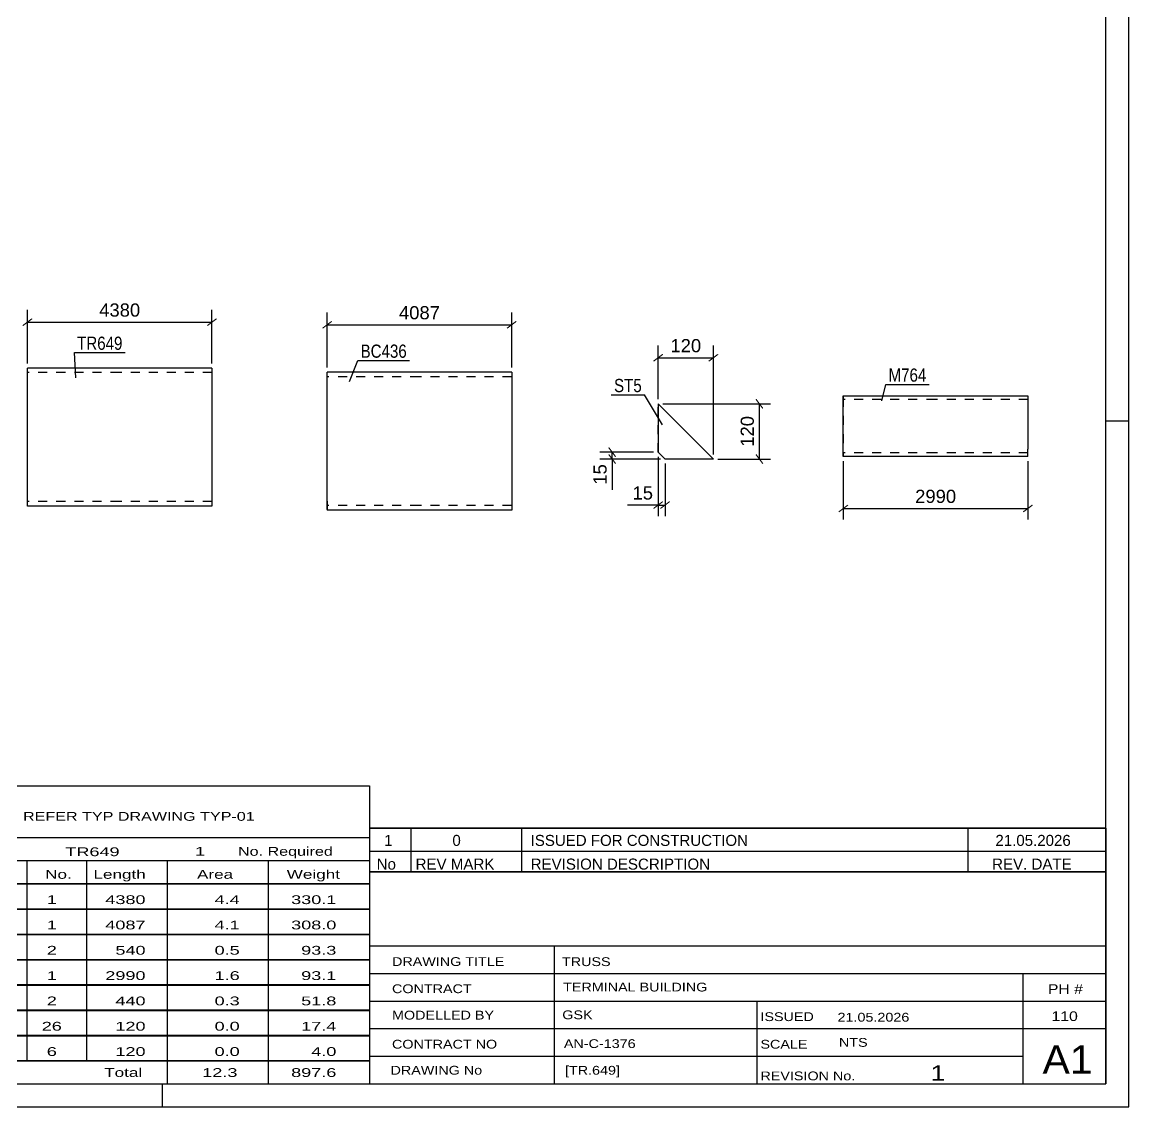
# Model space of a CAD drawing. Header units: millimetres. Extents: x 0 to 841, y 0 to 594.
# Drawn here: x 600.5 to 841, y 0 to 235.7 of the extents above; entities that cross this region are included whole.
import ezdxf

# ---------------------------------------------------------------- set-up
doc = ezdxf.new("R2010")
doc.units = ezdxf.units.MM
doc.linetypes.add('DXK_LINE_DOT2', pattern=[3.9198, 1.9599, -1.9599])
doc.styles.add('Arial', font='arial.ttf', dxfattribs={"height": 0.2})
doc.styles.add('Arial Narrow', font='ARIALN.TTF', dxfattribs={"height": 0.2})

# ---------------------------------------------------------------- blocks, each defined once
blk = doc.blocks.new('Unknown-122567103-1134')
at = {"color": 5, "linetype": 'Continuous'}
for p, q in [((841, 0), (841, 594)), ((836, 5), (836, 589)), ((841, 149), (836, 149)), ((5, 5), (836, 5)), ((631, 0), (631, 5)), ((0, 0), (841, 0))]:
    blk.add_line(p, q, dxfattribs=at)
blk = doc.blocks.new('Part-122567103-1611 - 1605')
at = {"color": 2, "linetype": 'Continuous'}
for p, q in [((621.65, 160.53), (601.65, 160.53)), ((601.65, 132.53), (601.65, 160.53)), ((641.75, 160.53), (621.75, 160.53)), ((641.75, 160.53), (641.75, 160.37)), ((641.75, 160.37), (641.75, 130.53)), ((601.65, 130.53), (601.65, 132.53)), ((621.65, 130.53), (601.65, 130.53)), ((641.75, 130.53), (621.75, 130.53))]:
    blk.add_line(p, q, dxfattribs=at)
at = {"color": 7, "linetype": 'DXK_LINE_DOT2'}
for p, q in [((621.65, 159.53), (601.65, 159.53)), ((641.75, 159.53), (621.75, 159.53)), ((601.65, 130.68), (601.65, 132.53)), ((601.65, 131.53), (601.65, 131.6)), ((621.65, 131.53), (601.65, 131.53)), ((641.75, 131.53), (621.75, 131.53)), ((641.75, 131.53), (641.75, 131.6))]:
    blk.add_line(p, q, dxfattribs=at)
blk = doc.blocks.new('Part-122567103-1655 - 1639')
at = {"color": 2, "linetype": 'Continuous'}
for p, q in [((750.71, 140.75), (738.71, 152.75)), ((738.71, 152.75), (738.71, 142.25)), ((738.71, 152.75), (738.71, 152.75)), ((740.21, 140.75), (738.71, 142.25)), ((738.71, 142.25), (738.71, 142.25)), ((750.71, 140.75), (740.21, 140.75))]:
    blk.add_line(p, q, dxfattribs=at)
at = {"color": 7, "linetype": 'DXK_LINE_DOT2'}
for p, q in [((738.71, 152.75), (750.71, 140.75)), ((738.71, 142.25), (738.71, 152.75)), ((738.71, 142.25), (740.21, 140.75))]:
    blk.add_line(p, q, dxfattribs=at)
blk = doc.blocks.new('Part-122567103-2049 - 2033')
at = {"color": 2, "linetype": 'Continuous'}
for p, q in [((778.95, 141.77), (778.95, 154.5)), ((778.95, 154.5), (778.95, 154.5)), ((778.95, 154.5), (798.95, 154.5)), ((799.05, 154.5), (819.05, 154.5)), ((819.05, 154.5), (819.05, 152.9)), ((819.05, 152.9), (819.05, 142.9)), ((819.05, 141.3), (819.05, 142.9)), ((778.95, 141.42), (778.95, 141.77)), ((778.95, 141.3), (778.95, 141.42)), ((778.95, 141.3), (778.95, 141.3)), ((798.95, 141.3), (778.95, 141.3)), ((819.05, 141.3), (799.05, 141.3))]:
    blk.add_line(p, q, dxfattribs=at)
at = {"color": 7, "linetype": 'DXK_LINE_DOT2'}
for p, q in [((778.95, 154.5), (778.95, 154.5)), ((778.95, 154.5), (778.95, 154.38)), ((778.95, 154.38), (778.95, 154.03)), ((778.95, 154.03), (778.95, 141.3)), ((778.95, 142.16), (778.95, 153.7)), ((778.95, 153.7), (778.95, 153.7)), ((798.95, 153.7), (778.95, 153.7)), ((778.95, 153.64), (778.95, 153.7)), ((778.95, 142.1), (778.95, 153.64)), ((819.05, 153.7), (799.05, 153.7)), ((778.95, 142.1), (778.95, 142.16)), ((778.95, 142.1), (778.95, 142.1)), ((798.95, 142.1), (778.95, 142.1)), ((819.05, 142.1), (799.05, 142.1)), ((778.95, 141.3), (778.95, 141.3)), ((819.05, 141.3), (819.05, 141.77))]:
    blk.add_line(p, q, dxfattribs=at)
blk = doc.blocks.new('Part-122567103-1587 - 1568')
at = {"color": 2, "linetype": 'Continuous'}
for p, q in [((686.78, 159.63), (666.78, 159.63)), ((666.78, 131.63), (666.78, 159.63)), ((706.88, 159.62), (686.88, 159.62)), ((706.88, 159.62), (706.88, 129.62)), ((666.78, 131.63), (666.78, 129.63)), ((686.78, 129.63), (666.78, 129.63)), ((706.88, 129.62), (686.88, 129.62))]:
    blk.add_line(p, q, dxfattribs=at)
at = {"color": 7, "linetype": 'DXK_LINE_DOT2'}
for p, q in [((686.78, 158.63), (666.78, 158.63)), ((706.88, 158.62), (686.88, 158.62)), ((666.78, 129.78), (666.78, 131.63)), ((666.78, 130.63), (666.78, 130.7)), ((686.78, 130.63), (666.78, 130.63)), ((706.88, 130.62), (686.88, 130.62)), ((706.88, 130.62), (706.88, 130.7))]:
    blk.add_line(p, q, dxfattribs=at)
blk = doc.blocks.new('StraightDimension-122567103-1616 - 1605')
at = {"linetype": 'Continuous'}
for points in [[(600.75, 169.67), (600.55, 169.82), (602.55, 171.32), (602.75, 171.17)], [(642.65, 171.32), (642.85, 171.17), (640.85, 169.67), (640.65, 169.82)]]:
    blk.add_hatch(color=7, dxfattribs=at).paths.add_polyline_path(points)
at = {"color": 7, "linetype": 'Continuous'}
for p, q in [((601.65, 161.53), (601.65, 173.19)), ((641.75, 161.53), (641.75, 173.19)), ((601.65, 170.49), (641.75, 170.49))]:
    blk.add_line(p, q, dxfattribs=at)
at = {"color": 0}
blk.add_wipeout([(626.74, 171.09), (626.74, 175.29), (616.65, 175.29), (616.65, 171.09)], dxfattribs=at)
at = {"color": 3, "style": 'Arial'}
blk.add_text('4380', height=2.865, dxfattribs=at).set_placement((617.25, 171.69))
blk = doc.blocks.new('StraightDimension-122567103-1689 - 1639')
at = {"linetype": 'Continuous'}
for points in [[(729.54, 141.35), (729.39, 141.15), (727.89, 143.15), (728.04, 143.35)], [(727.89, 141.65), (728.04, 141.85), (729.54, 139.85), (729.39, 139.65)]]:
    blk.add_hatch(color=7, dxfattribs=at).paths.add_polyline_path(points)
at = {"color": 7, "linetype": 'Continuous'}
for p, q in [((737.71, 142.25), (726.01, 142.25)), ((728.71, 140.75), (728.71, 142.25)), ((739.21, 140.75), (726.01, 140.75))]:
    blk.add_line(p, q, dxfattribs=at)
at = {"color": 0}
blk.add_wipeout([(728.11, 140.23), (723.91, 140.23), (723.91, 134.58), (728.11, 134.58)], dxfattribs=at)
at = {"color": 7, "linetype": 'Continuous'}
blk.add_line((728.71, 140.75), (728.71, 134.06), dxfattribs=at)
blk.add_line((728.71, 140.75), (728.71, 134.06), dxfattribs=at)
at = {"color": 3, "style": 'Arial'}
blk.add_text('15', height=2.865, rotation=90.0002, dxfattribs=at).set_placement((727.51, 135.18))
blk = doc.blocks.new('StraightDimension-122567103-1673 - 1639')
at = {"linetype": 'Continuous'}
for points in [[(737.81, 161.93), (737.61, 162.08), (739.61, 163.58), (739.81, 163.43)], [(751.61, 163.58), (751.81, 163.43), (749.81, 161.93), (749.61, 162.08)]]:
    blk.add_hatch(color=7, dxfattribs=at).paths.add_polyline_path(points)
at = {"color": 7, "linetype": 'Continuous'}
for p, q in [((738.71, 153.75), (738.71, 165.45)), ((750.71, 141.75), (750.71, 165.45)), ((738.71, 162.75), (750.71, 162.75))]:
    blk.add_line(p, q, dxfattribs=at)
at = {"color": 0}
blk.add_wipeout([(748.65, 163.35), (748.65, 167.55), (740.78, 167.55), (740.78, 163.35)], dxfattribs=at)
at = {"color": 3, "style": 'Arial'}
blk.add_text('120', height=2.865, dxfattribs=at).set_placement((741.38, 163.95))
blk = doc.blocks.new('StraightDimension-122567103-1657 - 1639')
at = {"linetype": 'Continuous'}
for points in [[(739.61, 131.58), (739.81, 131.43), (737.81, 129.93), (737.61, 130.08)], [(739.31, 129.93), (739.11, 130.08), (741.11, 131.58), (741.31, 131.43)]]:
    blk.add_hatch(color=7, dxfattribs=at).paths.add_polyline_path(points)
at = {"color": 7, "linetype": 'Continuous'}
for p, q in [((738.71, 141.25), (738.71, 128.35)), ((740.21, 139.75), (740.21, 128.35)), ((738.71, 130.75), (740.21, 130.75))]:
    blk.add_line(p, q, dxfattribs=at)
at = {"color": 0}
blk.add_wipeout([(738.19, 131.35), (738.19, 135.55), (732.54, 135.55), (732.54, 131.35)], dxfattribs=at)
at = {"color": 7, "linetype": 'Continuous'}
blk.add_line((738.71, 130.75), (732.02, 130.75), dxfattribs=at)
blk.add_line((738.71, 130.75), (732.02, 130.75), dxfattribs=at)
at = {"color": 3, "style": 'Arial'}
blk.add_text('15', height=2.865, dxfattribs=at).set_placement((733.14, 131.95))
blk = doc.blocks.new('StraightDimension-122567103-1700 - 1639')
at = {"linetype": 'Continuous'}
for points in [[(759.89, 153.65), (760.04, 153.85), (761.54, 151.85), (761.39, 151.65)], [(761.54, 139.85), (761.39, 139.65), (759.89, 141.65), (760.04, 141.85)]]:
    blk.add_hatch(color=7, dxfattribs=at).paths.add_polyline_path(points)
at = {"color": 7, "linetype": 'Continuous'}
for p, q in [((739.71, 152.75), (763.11, 152.75)), ((760.71, 140.75), (760.71, 152.75)), ((751.71, 140.75), (763.11, 140.75))]:
    blk.add_line(p, q, dxfattribs=at)
at = {"color": 0}
blk.add_wipeout([(760.11, 150.69), (755.91, 150.69), (755.91, 142.82), (760.11, 142.82)], dxfattribs=at)
at = {"color": 3, "style": 'Arial'}
blk.add_text('120', height=2.865, rotation=90.0002, dxfattribs=at).set_placement((759.51, 143.42))
blk = doc.blocks.new('StraightDimension-122567103-2052 - 2033')
at = {"linetype": 'Continuous'}
for points in [[(778.05, 129.18), (777.85, 129.33), (779.85, 130.83), (780.05, 130.68)], [(819.95, 130.83), (820.15, 130.68), (818.15, 129.18), (817.95, 129.33)]]:
    blk.add_hatch(color=7, dxfattribs=at).paths.add_polyline_path(points)
at = {"color": 7, "linetype": 'Continuous'}
for p, q in [((778.95, 140.3), (778.95, 127.61)), ((819.05, 140.3), (819.05, 127.61)), ((778.95, 130.01), (819.05, 130.01))]:
    blk.add_line(p, q, dxfattribs=at)
at = {"color": 0}
blk.add_wipeout([(804.05, 130.61), (804.05, 134.81), (793.96, 134.81), (793.96, 130.61)], dxfattribs=at)
at = {"color": 3, "style": 'Arial'}
blk.add_text('2990', height=2.865, dxfattribs=at).set_placement((794.56, 131.21))
blk = doc.blocks.new('StraightDimension-122567103-1591 - 1568')
at = {"linetype": 'Continuous'}
for points in [[(665.88, 169.09), (665.68, 169.24), (667.68, 170.74), (667.88, 170.59)], [(707.78, 170.74), (707.98, 170.59), (705.98, 169.09), (705.78, 169.24)]]:
    blk.add_hatch(color=7, dxfattribs=at).paths.add_polyline_path(points)
at = {"color": 7, "linetype": 'Continuous'}
for p, q in [((666.78, 160.63), (666.78, 172.61)), ((706.88, 160.62), (706.88, 172.61)), ((666.78, 169.91), (706.88, 169.91))]:
    blk.add_line(p, q, dxfattribs=at)
at = {"color": 0}
blk.add_wipeout([(691.88, 170.51), (691.88, 174.71), (681.79, 174.71), (681.79, 170.51)], dxfattribs=at)
at = {"color": 3, "style": 'Arial'}
blk.add_text('4087', height=2.865, dxfattribs=at).set_placement((682.39, 171.11))
blk = doc.blocks.new('Unknown-122567103-5080')
at = {"color": 7, "linetype": 'Continuous'}
for p, q in [((676, 51.05), (676, 5)), ((676, 51.05), (836, 51.05)), ((836, 51), (836, 5)), ((676, 35), (836, 35)), ((716.14, 35), (716.14, 5)), ((676, 29), (836, 29)), ((818, 5.05), (818, 29.05)), ((676, 23), (836, 23)), ((760.14, 23), (760.14, 5)), ((676, 17), (836, 17)), ((676, 11), (818, 11)), ((676, 5), (836, 5))]:
    blk.add_line(p, q, dxfattribs=at)
at = {"color": 7, "style": 'Arial Narrow'}
for s, height, width, p in [('DRAWING TITLE', 1.9089, 1.425378, (680.88, 30.61)), ('TRUSS', 1.909, 1.425378, (717.81, 30.59)), ('CONTRACT', 1.909, 1.425378, (680.88, 24.71)), ('TERMINAL BUILDING', 1.9089, 1.425378, (718.06, 25.07)), ('MODELLED BY', 1.9089, 1.425378, (680.88, 18.98)), ('GSK', 1.909, 1.425378, (717.88, 19.04)), ('ISSUED', 1.909, 1.425378, (760.94, 18.64)), ('21.05.2026', 1.909, 1.425378, (777.69, 18.52)), ('CONTRACT NO', 1.9089, 1.425378, (680.88, 12.66)), ('AN-C-1376', 1.909, 1.425378, (718.23, 12.78)), ('SCALE', 1.909, 1.425378, (760.94, 12.65)), ('A1', 6.204, 1.25, (822.24, 7.2)), ('DRAWING No', 1.909, 1.425378, (680.56, 7)), ('[TR.649]', 1.909, 1.425378, (718.46, 6.99)), ('REVISION No.', 1.9089, 1.425378, (760.94, 5.77)), ('1', 3.34, 1.5, (797.91, 5.68))]:
    blk.add_text(s, height=height, dxfattribs=dict(at, width=width)).set_placement(p)
at = {"color": 7, "linetype": 'Continuous', "style": 'Arial Narrow'}
for s, height, width, p in [('PH #', 2.1, 1.42538, (823.4, 24.55)), ('110', 2.1, 1.42538, (824.19, 18.65)), ('NTS', 1.909, 1.425378, (778, 13.05))]:
    blk.add_text(s, height=height, dxfattribs=dict(at, width=width)).set_placement(p)
blk = doc.blocks.new('Unknown-122567103-5081')
at = {"color": 7, "linetype": 'Continuous'}
for p, q in [((516, 69.75), (676, 69.75)), ((516, 58.5), (516, 69.75)), ((676, 69.75), (676, 58.5)), ((516, 58.5), (676, 58.5)), ((516, 58.5), (516, 53.5)), ((676, 58.5), (676, 53.5)), ((516, 53.5), (676, 53.5)), ((516, 53.5), (516, 48.5)), ((540, 53.5), (540, 48.5)), ((575.5, 53.5), (575.5, 48.5)), ((601.5, 53.5), (601.5, 48.5)), ((614.5, 53.5), (614.5, 48.5)), ((632, 53.5), (632, 48.5)), ((654, 53.5), (654, 48.5)), ((676, 53.5), (676, 48.5)), ((516, 48.5), (676, 48.5)), ((516, 48.45), (516, 43.05)), ((516, 48.45), (676, 48.45)), ((540, 48.5), (540, 43)), ((575.5, 48.5), (575.5, 43)), ((601.5, 48.5), (601.5, 43)), ((614.5, 48.5), (614.5, 43)), ((632, 48.5), (632, 43)), ((654, 48.5), (654, 43)), ((676, 48.45), (676, 43.05)), ((516, 43.05), (676, 43.05)), ((516, 42.95), (516, 37.55)), ((516, 42.95), (676, 42.95)), ((540, 43), (540, 37.5)), ((575.5, 43), (575.5, 37.5)), ((601.5, 43), (601.5, 37.5)), ((614.5, 43), (614.5, 37.5)), ((632, 43), (632, 37.5)), ((654, 43), (654, 37.5)), ((676, 42.95), (676, 37.55)), ((516, 37.55), (676, 37.55)), ((516, 37.45), (516, 32.05)), ((516, 37.45), (676, 37.45)), ((540, 37.5), (540, 32)), ((575.5, 37.5), (575.5, 32)), ((601.5, 37.5), (601.5, 32)), ((614.5, 37.5), (614.5, 32)), ((632, 37.5), (632, 32)), ((654, 37.5), (654, 32)), ((676, 37.45), (676, 32.05)), ((516, 32.05), (676, 32.05)), ((516, 31.95), (516, 26.55)), ((516, 31.95), (676, 31.95)), ((540, 32), (540, 26.5)), ((575.5, 32), (575.5, 26.5)), ((601.5, 32), (601.5, 26.5)), ((614.5, 32), (614.5, 26.5)), ((632, 32), (632, 26.5)), ((654, 32), (654, 26.5)), ((676, 31.95), (676, 26.55)), ((516, 26.55), (676, 26.55)), ((540, 26.5), (540, 21)), ((575.5, 26.5), (575.5, 21)), ((601.5, 26.5), (601.5, 21)), ((614.5, 26.5), (614.5, 21)), ((632, 26.5), (632, 21)), ((654, 26.5), (654, 21)), ((516, 26.45), (516, 21.05)), ((516, 26.45), (676, 26.45)), ((676, 26.45), (676, 21.05)), ((516, 21.05), (676, 21.05)), ((516, 20.95), (516, 15.55)), ((516, 20.95), (676, 20.95)), ((540, 21), (540, 15.5)), ((575.5, 21), (575.5, 15.5)), ((601.5, 21), (601.5, 15.5)), ((614.5, 21), (614.5, 15.5)), ((632, 21), (632, 15.5)), ((654, 21), (654, 15.5)), ((676, 20.95), (676, 15.55)), ((516, 15.55), (676, 15.55)), ((516, 15.45), (516, 10.05)), ((516, 15.45), (676, 15.45)), ((540, 15.5), (540, 10)), ((575.5, 15.5), (575.5, 10)), ((601.5, 15.5), (601.5, 10)), ((614.5, 15.5), (614.5, 10)), ((632, 15.5), (632, 10)), ((654, 15.5), (654, 10)), ((676, 15.45), (676, 10.05)), ((516, 10.05), (676, 10.05)), ((516, 10), (676, 10)), ((516, 10), (516, 5)), ((632, 10), (632, 5)), ((654, 10), (654, 5)), ((676, 10), (676, 5)), ((516, 5), (676, 5))]:
    blk.add_line(p, q, dxfattribs=at)
at = {"color": 7, "style": 'Arial Narrow'}
for s, height, width, p in [('GENERAL NOTES & WELD DETAILS :', 2.8633, 1.4, (517.15, 62.06)), ('REFER TYP DRAWING TYP-01', 1.9089, 1.6, (600.7, 62.16)), ("MATERIAL LIST FOR ASSEMBLY MK'D", 1.9089, 1.6, (517.15, 54.56)), ('TR649', 1.909, 1.794707, (609.9, 54.47)), ('1', 1.91, 1.794707, (638.08, 54.56)), ('No. Required', 1.9089, 1.6, (647.41, 54.56)), ('Mark', 1.909, 1.7, (517.34, 49.5)), ('Profile', 1.909, 1.7, (550.41, 49.5)), ('Material', 1.909, 1.7, (580.54, 49.56)), ('No.', 1.909, 1.7, (605.5, 49.56)), ('Length', 1.909, 1.7, (616, 49.56)), ('Area', 1.909, 1.7, (638.5, 49.56)), ('Weight', 1.909, 1.7, (658, 49.56))]:
    blk.add_text(s, height=height, dxfattribs=dict(at, width=width)).set_placement(p)
at = {"color": 7, "linetype": 'Continuous', "style": 'Arial Narrow'}
for s, height, width, p in [('TR649', 1.909, 1.794707, (517.5, 44.06)), ('RHS300*200*10', 1.9089, 1.794707, (542, 44.06)), ('E350', 1.909, 1.794707, (581.74, 44.06)), ('1', 1.91, 1.794707, (605.86, 44.06)), ('4380', 1.909, 1.794707, (618.58, 44.06)), ('4.4', 1.909, 1.794707, (642.32, 44.06)), ('330.1', 1.909, 1.794707, (658.96, 44.06)), ('BC436', 1.909, 1.794707, (517.5, 38.56)), ('RHS300*200*10', 1.9089, 1.794707, (542, 38.56)), ('E350', 1.909, 1.794707, (581.74, 38.56)), ('1', 1.91, 1.794707, (605.86, 38.56)), ('4087', 1.909, 1.794707, (618.58, 38.56)), ('4.1', 1.909, 1.794707, (642.32, 38.56)), ('308.0', 1.909, 1.794707, (658.96, 38.56)), ('SP5', 1.909, 1.794707, (517.5, 33.06)), ('PL25*440', 1.909, 1.794707, (542, 33.06)), ('E350', 1.909, 1.794707, (581.74, 33.06)), ('2', 1.91, 1.794707, (605.86, 33.06)), ('540', 1.909, 1.794707, (620.77, 33.06)), ('0.5', 1.909, 1.794707, (642.32, 33.06)), ('93.3', 1.909, 1.794707, (661.14, 33.06)), ('M764', 1.909, 1.794707, (517.5, 27.56)), ('SHS132*8', 1.909, 1.794707, (542, 27.56)), ('E350', 1.909, 1.794707, (581.74, 27.56)), ('1', 1.91, 1.794707, (605.86, 27.56)), ('2990', 1.909, 1.794707, (618.58, 27.56)), ('1.6', 1.909, 1.794707, (642.32, 27.56)), ('93.1', 1.909, 1.794707, (661.14, 27.56)), ('SP6', 1.909, 1.794707, (517.5, 22.06)), ('PL25*300', 1.909, 1.794707, (542, 22.06)), ('E350', 1.909, 1.794707, (581.74, 22.06)), ('2', 1.91, 1.794707, (605.86, 22.06)), ('440', 1.909, 1.794707, (620.77, 22.06)), ('0.3', 1.909, 1.794707, (642.32, 22.06)), ('51.8', 1.909, 1.794707, (661.14, 22.06)), ('ST5', 1.909, 1.794707, (517.5, 16.56)), ('PL12*120', 1.909, 1.794707, (542, 16.56)), ('E350', 1.909, 1.794707, (581.74, 16.56)), ('26', 1.909, 1.794707, (604.76, 16.56)), ('120', 1.909, 1.794707, (620.77, 16.56)), ('0.0', 1.909, 1.794707, (642.32, 16.56)), ('17.4', 1.909, 1.794707, (661.14, 16.56)), ('ST45', 1.909, 1.794707, (517.5, 11.06)), ('PL12*120', 1.909, 1.794707, (542, 11.06)), ('E350', 1.909, 1.794707, (581.74, 11.06)), ('6', 1.91, 1.794707, (605.86, 11.06)), ('120', 1.909, 1.794707, (620.77, 11.06)), ('0.0', 1.909, 1.794707, (642.32, 11.06)), ('4.0', 1.909, 1.794707, (663.33, 11.06)), ('Total', 1.909, 1.7, (618.33, 6.5)), ('12.3', 1.909, 1.794707, (639.64, 6.5)), ('897.6', 1.909, 1.794707, (658.96, 6.5))]:
    blk.add_text(s, height=height, dxfattribs=dict(at, width=width)).set_placement(p)
blk = doc.blocks.new('Unknown-122567103-5083')
at = {"color": 7, "linetype": 'Continuous'}
for p, q in [((676, 60.55), (836, 60.55)), ((836, 60.55), (676, 60.55)), ((676, 60.55), (676, 55.55)), ((685, 60.55), (685, 55.55)), ((709, 60.55), (709, 55.55)), ((806, 60.55), (806, 55.55)), ((836, 60.55), (836, 55.55)), ((676, 55.55), (836, 55.55)), ((676, 55.55), (676, 51.05)), ((676, 55.55), (836, 55.55)), ((685, 55.55), (685, 51.05)), ((709, 55.55), (709, 51.05)), ((806, 55.55), (806, 51.05)), ((836, 55.55), (836, 51.05)), ((836, 51.05), (676, 51.05))]:
    blk.add_line(p, q, dxfattribs=at)
at = {"color": 7, "linetype": 'Continuous', "style": 'Arial Narrow'}
for s, height, width, p in [('1', 2.39, 1.196471, (679.16, 56.7)), ('0', 2.39, 1.196471, (694, 56.7)), ('ISSUED FOR CONSTRUCTION', 2.3861, 1.196471, (711, 56.7)), ('21.05.2026', 2.386, 1.196471, (812, 56.7)), ('No', 2.386, 1.2, (677.54, 51.55)), ('REV MARK', 2.386, 1.2, (686, 51.55)), ('REVISION DESCRIPTION', 2.3861, 1.2, (711, 51.55)), ('REV. DATE', 2.386, 1.2, (811.28, 51.55))]:
    blk.add_text(s, height=height, dxfattribs=dict(at, width=width)).set_placement(p)
blk = doc.blocks.new('Mark-122567103-1607 - 1605')
at = {"color": 0}
blk.add_wipeout([(622.31, 164.48), (622.31, 167.48), (612.45, 167.48), (612.45, 164.48)], dxfattribs=at)
blk.add_wipeout([(622.31, 164.48), (622.31, 167.48), (612.45, 167.48), (612.45, 164.48)], dxfattribs=at)
at = {"color": 30, "linetype": 'Continuous'}
for p, q in [((612.14, 158.42), (611.85, 163.88)), ((611.85, 163.88), (622.91, 163.88))]:
    blk.add_line(p, q, dxfattribs=at)
at = {"color": 3, "style": 'Arial Narrow'}
blk.add_text('TR649', height=2.863, dxfattribs=at).set_placement((612.45, 164.48))
blk = doc.blocks.new('Mark-122567103-1651 - 1639')
at = {"color": 0}
blk.add_wipeout([(735.16, 155.29), (735.16, 158.29), (729.13, 158.29), (729.13, 155.29)], dxfattribs=at)
blk.add_wipeout([(735.16, 155.29), (735.16, 158.29), (729.13, 158.29), (729.13, 155.29)], dxfattribs=at)
at = {"color": 30, "linetype": 'Continuous'}
for p in [(728.53, 154.69), (739.62, 148.16)]:
    blk.add_line(p, (735.76, 154.69), dxfattribs=at)
at = {"color": 3, "style": 'Arial Narrow'}
blk.add_text('ST5', height=2.863, dxfattribs=at).set_placement((729.13, 155.29))
blk = doc.blocks.new('Mark-122567103-2045 - 2033')
at = {"color": 0}
blk.add_wipeout([(797.01, 157.56), (797.01, 160.56), (788.78, 160.56), (788.78, 157.56)], dxfattribs=at)
blk.add_wipeout([(797.01, 157.56), (797.01, 160.56), (788.78, 160.56), (788.78, 157.56)], dxfattribs=at)
at = {"color": 30, "linetype": 'Continuous'}
for p, q in [((787.33, 153.37), (788.18, 156.96)), ((788.18, 156.96), (797.61, 156.96))]:
    blk.add_line(p, q, dxfattribs=at)
at = {"color": 3, "style": 'Arial Narrow'}
blk.add_text('M764', height=2.863, dxfattribs=at).set_placement((788.78, 157.56))
blk = doc.blocks.new('Mark-122567103-1583 - 1568')
at = {"color": 0}
blk.add_wipeout([(684.1, 162.76), (684.1, 165.76), (674.05, 165.76), (674.05, 162.76)], dxfattribs=at)
blk.add_wipeout([(684.1, 162.76), (684.1, 165.76), (674.05, 165.76), (674.05, 162.76)], dxfattribs=at)
at = {"color": 30, "linetype": 'Continuous'}
for p, q in [((671.61, 157.6), (673.45, 162.16)), ((673.45, 162.16), (684.7, 162.16))]:
    blk.add_line(p, q, dxfattribs=at)
at = {"color": 3, "style": 'Arial Narrow'}
blk.add_text('BC436', height=2.863, dxfattribs=at).set_placement((674.05, 162.76))

msp = doc.modelspace()

# ---------------------------------------------------------------- block references
for name in ['Unknown-122567103-1134', 'Part-122567103-1611 - 1605', 'Part-122567103-1587 - 1568', 'Part-122567103-2049 - 2033', 'Part-122567103-1655 - 1639', 'Unknown-122567103-5081', 'Unknown-122567103-5083', 'Unknown-122567103-5080']:
    msp.add_blockref(name, (0, 0))

# ---------------------------------------------------------------- next in the draw order: block references
for name in ['StraightDimension-122567103-1616 - 1605', 'StraightDimension-122567103-1591 - 1568', 'Mark-122567103-2045 - 2033', 'StraightDimension-122567103-1689 - 1639', 'StraightDimension-122567103-2052 - 2033']:
    msp.add_blockref(name, (0, 0))

# ---------------------------------------------------------------- next in the draw order: block references
for name in ['Mark-122567103-1607 - 1605', 'StraightDimension-122567103-1673 - 1639', 'Mark-122567103-1583 - 1568']:
    msp.add_blockref(name, (0, 0))

# ---------------------------------------------------------------- next in the draw order: block references
msp.add_blockref('StraightDimension-122567103-1657 - 1639', (0, 0))

# ---------------------------------------------------------------- next in the draw order: block references
msp.add_blockref('StraightDimension-122567103-1700 - 1639', (0, 0))

# ---------------------------------------------------------------- next in the draw order: block references
msp.add_blockref('Mark-122567103-1651 - 1639', (0, 0))

doc.saveas('drawing.dxf')
